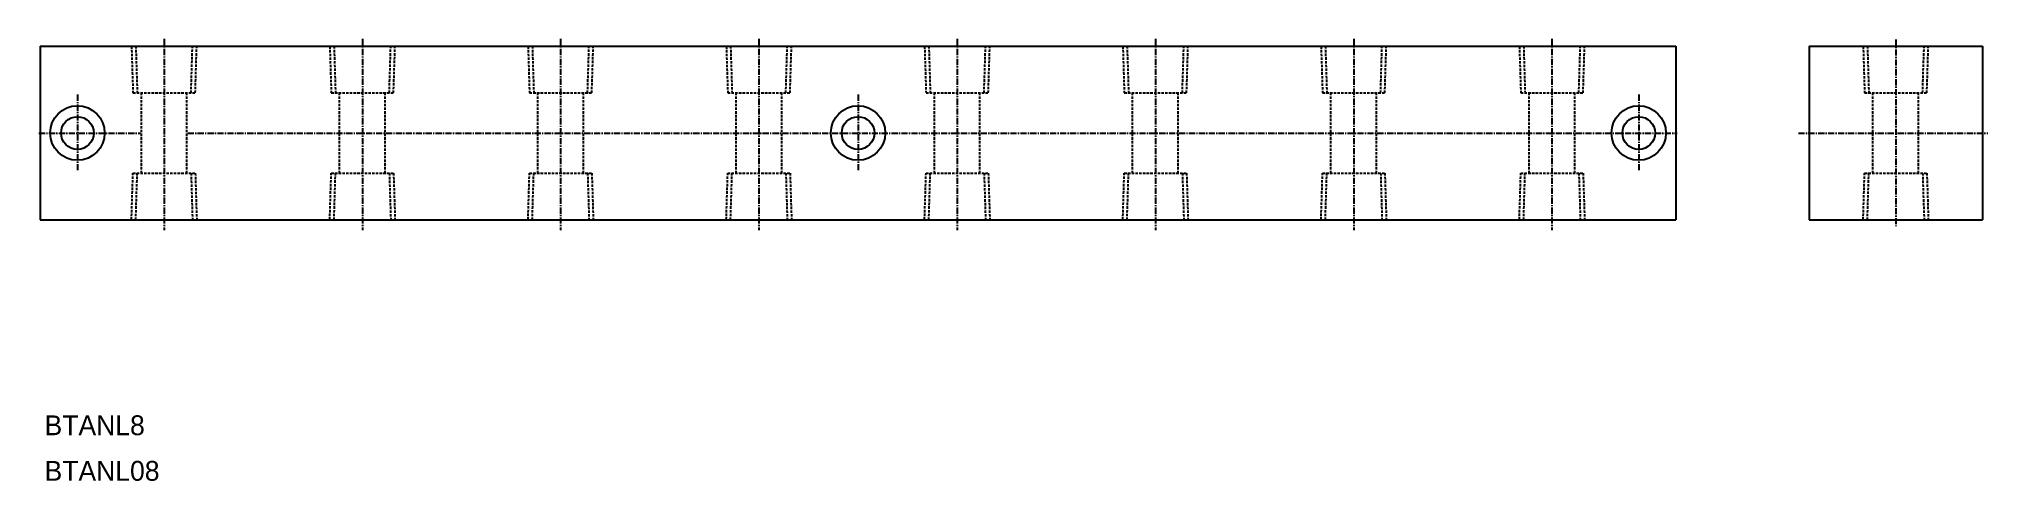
# Model space of a CAD drawing. Extents: x 2618 to 3011, y 718 to 807.
import ezdxf

# ---------------------------------------------------------------- set-up
doc = ezdxf.new("R2010")
doc.units = 0
doc.linetypes.add('CENTER', pattern=[2, 1.25, -0.25, 0.25, -0.25])
doc.linetypes.add('DASHED', pattern=[0.75, 0.5, -0.25])
doc.layers.get('0').update_dxf_attribs({"linetype": 'CONTINUOUS'})
doc.layers.add('CENTER', color=1, linetype='CENTER')

msp = doc.modelspace()

# ---------------------------------------------------------------- linework, layer by layer
for p, q in [((2618.31, 805.95), (2618.31, 770.95)), ((2618.31, 805.95), (2948.31, 805.95)), ((2948.31, 805.95), (2948.31, 770.95)), ((2975.17, 805.95), (3010.17, 805.95)), ((2975.17, 805.95), (2975.17, 770.95)), ((3010.17, 805.95), (3010.17, 770.95)), ((2618.31, 770.95), (2948.31, 770.95)), ((2975.17, 770.95), (3010.17, 770.95))]:
    msp.add_line(p, q)
at = {"color": 3, "linetype": 'DASHED'}
for p, q in [((2636.73, 805.95), (2637.02, 796.55)), ((2637.59, 805.97), (2637.88, 796.55)), ((2648.74, 796.55), (2649.03, 805.97)), ((2649.59, 796.55), (2649.89, 805.95)), ((2676.73, 805.95), (2677.02, 796.55)), ((2677.59, 805.97), (2677.88, 796.55)), ((2688.74, 796.55), (2689.03, 805.97)), ((2689.59, 796.55), (2689.89, 805.95)), ((2716.73, 805.95), (2717.02, 796.55)), ((2717.59, 805.97), (2717.88, 796.55)), ((2728.74, 796.55), (2729.03, 805.97)), ((2729.59, 796.55), (2729.89, 805.95)), ((2756.73, 805.95), (2757.02, 796.55)), ((2757.59, 805.97), (2757.88, 796.55)), ((2768.74, 796.55), (2769.03, 805.97)), ((2769.59, 796.55), (2769.89, 805.95)), ((2796.73, 805.95), (2797.02, 796.55)), ((2797.59, 805.97), (2797.88, 796.55)), ((2808.74, 796.55), (2809.03, 805.97)), ((2809.59, 796.55), (2809.89, 805.95)), ((2836.73, 805.95), (2837.02, 796.55)), ((2837.59, 805.97), (2837.88, 796.55)), ((2848.74, 796.55), (2849.03, 805.97)), ((2849.59, 796.55), (2849.89, 805.95)), ((2876.73, 805.95), (2877.02, 796.55)), ((2877.59, 805.97), (2877.88, 796.55)), ((2888.74, 796.55), (2889.03, 805.97)), ((2889.59, 796.55), (2889.89, 805.95)), ((2916.73, 805.95), (2917.02, 796.55)), ((2917.59, 805.97), (2917.88, 796.55)), ((2928.74, 796.55), (2929.03, 805.97)), ((2929.59, 796.55), (2929.89, 805.95)), ((2986.09, 805.95), (2986.38, 796.55)), ((2986.94, 805.97), (2987.24, 796.55)), ((2998.09, 796.55), (2998.39, 805.97)), ((2998.95, 796.55), (2999.24, 805.95)), ((2637.02, 796.55), (2649.59, 796.55)), ((2638.71, 780.35), (2638.71, 796.55)), ((2647.91, 780.35), (2647.91, 796.55)), ((2677.02, 796.55), (2689.59, 796.55)), ((2678.71, 780.35), (2678.71, 796.55)), ((2687.91, 780.35), (2687.91, 796.55)), ((2717.02, 796.55), (2729.59, 796.55)), ((2718.71, 780.35), (2718.71, 796.55)), ((2727.91, 780.35), (2727.91, 796.55)), ((2757.02, 796.55), (2769.59, 796.55)), ((2758.71, 780.35), (2758.71, 796.55)), ((2767.91, 780.35), (2767.91, 796.55)), ((2797.02, 796.55), (2809.59, 796.55)), ((2798.71, 780.35), (2798.71, 796.55)), ((2807.91, 780.35), (2807.91, 796.55)), ((2837.02, 796.55), (2849.59, 796.55)), ((2838.71, 780.35), (2838.71, 796.55)), ((2847.91, 780.35), (2847.91, 796.55)), ((2877.02, 796.55), (2889.59, 796.55)), ((2878.71, 780.35), (2878.71, 796.55)), ((2887.91, 780.35), (2887.91, 796.55)), ((2917.02, 796.55), (2929.59, 796.55)), ((2918.71, 780.35), (2918.71, 796.55)), ((2927.91, 780.35), (2927.91, 796.55)), ((2986.38, 796.55), (2998.95, 796.55)), ((2988.07, 780.35), (2988.07, 796.55)), ((2997.27, 780.35), (2997.27, 796.55)), ((2636.73, 770.95), (2637.02, 780.35)), ((2637.02, 780.35), (2649.59, 780.35)), ((2637.59, 770.92), (2637.88, 780.35)), ((2648.74, 780.35), (2649.03, 770.92)), ((2649.59, 780.35), (2649.89, 770.95)), ((2676.73, 770.95), (2677.02, 780.35)), ((2677.02, 780.35), (2689.59, 780.35)), ((2677.59, 770.92), (2677.88, 780.35)), ((2688.74, 780.35), (2689.03, 770.92)), ((2689.59, 780.35), (2689.89, 770.95)), ((2716.73, 770.95), (2717.02, 780.35)), ((2717.02, 780.35), (2729.59, 780.35)), ((2717.59, 770.92), (2717.88, 780.35)), ((2728.74, 780.35), (2729.03, 770.92)), ((2729.59, 780.35), (2729.89, 770.95)), ((2756.73, 770.95), (2757.02, 780.35)), ((2757.02, 780.35), (2769.59, 780.35)), ((2757.59, 770.92), (2757.88, 780.35)), ((2768.74, 780.35), (2769.03, 770.92)), ((2769.59, 780.35), (2769.89, 770.95)), ((2796.73, 770.95), (2797.02, 780.35)), ((2797.02, 780.35), (2809.59, 780.35)), ((2797.59, 770.92), (2797.88, 780.35)), ((2808.74, 780.35), (2809.03, 770.92)), ((2809.59, 780.35), (2809.89, 770.95)), ((2836.73, 770.95), (2837.02, 780.35)), ((2837.02, 780.35), (2849.59, 780.35)), ((2837.59, 770.92), (2837.88, 780.35)), ((2848.74, 780.35), (2849.03, 770.92)), ((2849.59, 780.35), (2849.89, 770.95)), ((2876.73, 770.95), (2877.02, 780.35)), ((2877.02, 780.35), (2889.59, 780.35)), ((2877.59, 770.92), (2877.88, 780.35)), ((2888.74, 780.35), (2889.03, 770.92)), ((2889.59, 780.35), (2889.89, 770.95)), ((2916.73, 770.95), (2917.02, 780.35)), ((2917.02, 780.35), (2929.59, 780.35)), ((2917.59, 770.92), (2917.88, 780.35)), ((2928.74, 780.35), (2929.03, 770.92)), ((2929.59, 780.35), (2929.89, 770.95)), ((2986.09, 770.95), (2986.38, 780.35)), ((2986.38, 780.35), (2998.95, 780.35)), ((2986.94, 770.92), (2987.24, 780.35)), ((2998.09, 780.35), (2998.39, 770.92)), ((2998.95, 780.35), (2999.24, 770.95))]:
    msp.add_line(p, q, dxfattribs=at)
for centre, radius in [((2625.81, 788.45), 5.5), ((2625.81, 788.45), 3.3), ((2783.31, 788.45), 5.5), ((2783.31, 788.45), 3.3), ((2940.81, 788.45), 5.5), ((2940.81, 788.45), 3.3)]:
    msp.add_circle(centre, radius)
at = {"layer": 'CENTER', "color": 1, "linetype": 'CENTER'}
for p, q in [((2643.31, 807.42), (2643.31, 768.88)), ((2683.31, 807.42), (2683.31, 768.88)), ((2723.31, 807.42), (2723.31, 768.88)), ((2763.31, 807.42), (2763.31, 768.88)), ((2803.31, 807.42), (2803.31, 768.88)), ((2803.31, 807.42), (2803.31, 768.88)), ((2843.31, 807.42), (2843.31, 768.88)), ((2883.31, 807.42), (2883.31, 768.88)), ((2923.31, 807.42), (2923.31, 768.88)), ((2992.67, 807.31), (2992.67, 769.67)), ((2625.81, 796.2), (2625.81, 780.7)), ((2783.31, 796.2), (2783.31, 780.7)), ((2940.81, 796.2), (2940.81, 780.7)), ((2618.06, 788.45), (2638.56, 788.45)), ((2648.06, 788.45), (2948.56, 788.45)), ((2973.02, 788.45), (3011.28, 788.45))]:
    msp.add_line(p, q, dxfattribs=at)

# ---------------------------------------------------------------- texts
for s, p in [('BTANL8', (2619.19, 727.5)), ('BTANL08', (2619.19, 718.31))]:
    msp.add_text(s, height=4).set_placement(p)

doc.saveas('drawing.dxf')
